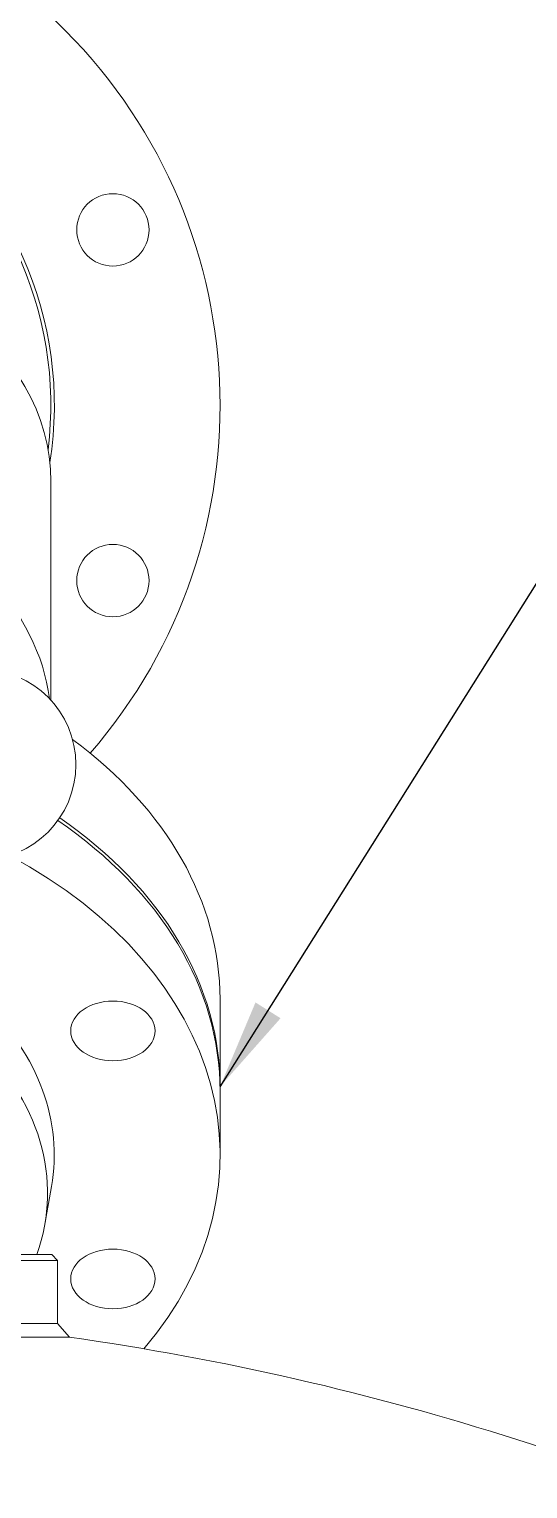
# Model space of a CAD drawing. Header units: inches. Extents: x 12 to 318, y 5 to 204.
# Drawn here: x 245.41 to 250.59, y 97.13 to 112.25 of the extents above; entities that cross this region are included whole.
import ezdxf

# ---------------------------------------------------------------- set-up
doc = ezdxf.new("R2010")
doc.units = ezdxf.units.IN
doc.header["$LTSCALE"] = 9.5
doc.header["$MEASUREMENT"] = 0
doc.layers.add('Symbol (ANSI)', color=7, linetype='Continuous', lineweight=25)
doc.layers.add('Visible', color=7, linetype='Continuous', lineweight=18)
doc.styles.add('Standard D-E', font='arial.ttf')
doc.dimstyles.new('in [mm] D-E NeptuneBenson$7', dxfattribs={"dimscale": 9.5, "dimtxt": 0.15, "dimasz": 0.098425, "dimexe": 0.125, "dimexo": 0.063, "dimgap": 0.031496, "dimtad": 0, "dimtih": 1, "dimtoh": 1, "dimdec": 4, "dimzin": 3, "dimdsep": 46, "dimlunit": 5, "dimtxsty": 'Standard D-E', "dimcen": 0.09, "dimdle": 0.393701, "dimclrd": 256, "dimclre": 256, "dimclrt": 256, "dimadec": 1, "dimazin": 1, "dimtfac": 1, "dimtofl": 0, "dimtmove": 0, "dimatfit": 3, "dimfxl": 1, "dimfrac": 1, "dimtolj": 1, "dimtzin": 4, "dimlwd": -1, "dimlwe": -1, "dimarcsym": 0})

msp = doc.modelspace()

# ---------------------------------------------------------------- linework, layer by layer
at = {"layer": 'Visible'}
for p, q in [((245.636983, 105.301395), (245.636983, 107.565981)), ((247.392483, 101.294298), (247.392483, 102.200278)), ((247.392483, 101.251871), (247.392483, 100.587191)), ((245.575642, 99.868995), (245.643881, 100.259005)), ((244.835911, 99.554298), (245.647483, 99.554298)), ((245.647483, 99.554298), (245.707483, 99.494298)), ((245.707483, 99.494298), (238.077483, 99.494298)), ((245.707483, 99.494298), (245.707483, 98.83998)), ((239.194871, 98.83998), (245.707483, 98.83998)), ((245.707483, 98.83998), (245.831295, 98.697791)), ((245.831295, 98.697791), (239.107322, 98.697791))]:
    msp.add_line(p, q, dxfattribs=at)
for centre in [(246.280911, 110.174273), (246.280911, 106.53878)]:
    msp.add_circle(centre, 0.375, dxfattribs=at)
for centre, radius, start, end in [((241.892483, 108.356527), 5.5, 319.0286745, 220.9713255), ((241.892483, 108.356527), 3.78125, 350.9541788, 189.0458212), ((241.892483, 108.356527), 3.7445, 352.8959133, 187.1040867), ((244.908604, 104.632358), 0.989013, 270, 90), ((241.892483, 70.782078), 28.192219, 62.5561831, 81.9687755)]:
    msp.add_arc(centre, radius, start, end, dxfattribs=at)
for centre, major_axis, start_param, end_param in [((241.892483, 107.565981), (3.7445, 0), 0, 1.501270438), ((241.892483, 105.082622), (3.7445, 0), 0.088658425, 0.600749248), ((241.892483, 102.200278), (5.5, 0), 0, 0.764211088), ((241.892483, 101.294298), (5.5, 0), 6.277730735, 7.081897704), ((241.892483, 101.251871), (5.5, 0), 0, 0.803784552), ((241.892483, 100.587191), (5.5, 0), 5.74033856, 7.206828779), ((241.892483, 100.587191), (3.78, 0), 6.160090117, 6.915133333), ((241.892483, 100.191211), (3.711241, 0), 6.038033459, 6.944364885)]:
    msp.add_ellipse(centre, major_axis=major_axis, ratio=0.707106781, start_param=start_param, end_param=end_param, dxfattribs=at)
for centre, major_axis in [((246.280911, 101.872532), (0.4375, 0)), ((246.280911, 99.30185), (-0.4375, 0))]:
    msp.add_ellipse(centre, major_axis=major_axis, ratio=0.707106781, dxfattribs=at)

# ---------------------------------------------------------------- leaders
at = {"layer": 'Symbol (ANSI)', "annotation_type": 0, "has_hookline": 1, "hookline_direction": 0, "text_width": 13.119526}
msp.add_leader([(247.392483, 101.294298), (253.002976, 110.207043), (253.938015, 110.207043)], dimstyle='in [mm] D-E NeptuneBenson$7', override={"dimtad": 0}, dxfattribs=at)

doc.saveas('drawing.dxf')
